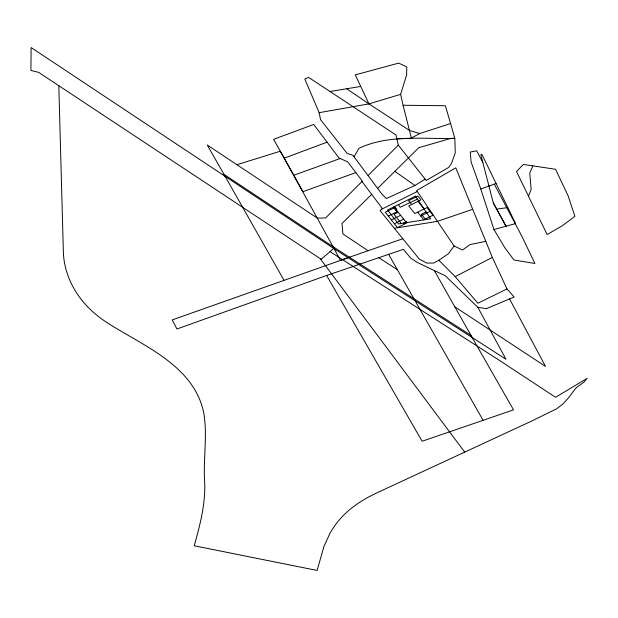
<?xml version="1.0" encoding="UTF-8"?>
<svg xmlns="http://www.w3.org/2000/svg" width="618" height="618" viewBox="0 0 618 618"><rect width="100%" height="100%" fill="white"/><g stroke="black" fill="none" stroke-linecap="round" stroke-linejoin="round"><path stroke-width="0.93" d="M400.626 94.361L406.629 74.909L406.783 66.953L398.741 63.113L355.296 74.863L368.961 103.886L409.448 130.398L419.73 133.534L450.607 123.554L445.331 105.74L403.075 105.253L400.626 94.361L368.961 103.886L319.143 112.669L304.79 79.011L308.629 77.389L395.945 134.987L398.293 145.13L426.173 180.464L448.691 167.432L451.464 163.484L455.219 152.955L455.165 148.583L454.817 138.37L450.607 123.554M528.452 196.115L531.148 189.463L529.742 173.079L532.863 165.848L555.52 169.278L568.112 195.806L574.91 216.37L562.195 225.802L547.123 234.546L516.509 171.541L523.353 164.45L532.863 165.848M377.644 188.405L354.037 156.763L358.958 148.305C388.9 134.199 422.882 139.305 454.817 138.37L450.985 138.37L418.78 147.694L377.644 188.405L382.248 194.5L386.289 198.556L414.917 185.516L425.13 179.15M358.749 264.543L403.407 249.317L410.615 258.015L417.127 262.38L445.331 275.806L477.861 307.37L486.474 308.629L514.145 296.98L506.984 288.946L492.353 257.389L455.767 167.826L416.663 190.56L454.106 246.003L448.382 253.743L438.873 260.271L433.481 263.067L426.791 263.083L419.22 259.027L380.093 210.645L382.341 208.513L361.986 181.522M368.119 175.473L398.293 145.13M371.696 194.346L341.978 223.538L342.913 233.928L368.05 250.715L402.859 238.741M477.853 307.362L505.987 359.274L334.129 248.714L31.124 47.547L30.9 70.437L38.633 72.36L321.198 259.266L333.681 248.421M419.73 133.534L410.777 138.378L397.119 138.787M438.873 260.271L455.196 276.617L492.353 257.389M381.522 209.286L417.305 191.518M395.582 209.958L396.818 209.347L394.57 206.512M417.444 199.104L400.201 207.269L398.409 204.604M388.32 216.084L397.598 211.48M391.356 219.908L400.634 215.303M394.392 223.739L403.67 219.127M403.353 223.168L406.536 221.592L407.285 222.542M426.049 211.904L421.383 214.222L425.647 219.591M420.734 215.991L430.012 211.387M506.984 288.946L477.853 303.245L455.196 276.617M330.027 251.596L499.483 360.418L555.543 397.274L587.1 378.37L584.064 382.024L576.038 387.895L567.996 398.448L562.813 404.126L556.494 408.892L531.14 421.298L377.119 492.747C364.929 498.479 353.202 505.57 343.647 515.173A112.074 89.973 4.9 0 0 330.02 533.226L323.925 546.505L317.119 570.453L194.191 545.764C200.07 525.076 205.593 503.925 204.674 482.225C203.059 458.981 207.787 435.451 203.654 412.407C193.782 366.08 144.998 346.636 109.425 324.126A111.402 89.432 4.9 0 1 82.712 301.275C71.387 287.455 64.002 270.259 63.376 252.283L58.81 85.794M496.038 183.554L480.789 188.953L471.078 161.908L470.267 152.043L476.687 150.792L482.843 162.449M327.092 142.171L313.712 124.465L273.596 139.336L284.203 158.154L327.092 142.171L339.027 158.007L347.756 161.931L362.341 181.167L325.624 217.922L317.428 218.169L207.246 145.014L225.23 176.539M293.774 175.257L340.17 158.517M355.852 172.607L302.967 191.68L284.203 158.154M360.093 264.095L326.605 275.474L176.933 328.992L172.237 319.923L349.417 257.227M368.05 250.715L340.441 260.363L333.04 246.69L224.017 174.392L283.948 280.186M333.04 246.69L470.962 335.404L513.543 409.858L422.125 441.244L326.605 275.474M472.438 209.386L437.382 221.375L394.431 228.274M236.949 164.697L280.34 151.225L334.129 248.714M480.789 188.953L493.975 229.564L515.605 223.585L481.97 154.461L480.843 154.654L493.272 202.882L506.088 226.335L493.272 202.882M485.91 241.329L470.012 244.573L462.55 249.996L454.106 246.003M330.051 91.487L360.402 86.512M507.733 207.578L496.694 209.131M410.777 138.378L411.441 138.355L403.075 105.253M378.865 257.706L397.366 269.672M454.423 306.551L545.509 366.428L509.541 298.927M346.652 88.76L368.961 103.886M394.693 171.232L414.917 185.516M321.198 259.266L320.642 259.236L464.697 452.113M418.015 201.337L424.087 208.992M411.619 204.512L408.583 200.688L417.868 196.076L420.904 199.908L408.737 205.948L414.809 213.604L426.976 207.563L433.048 215.211L423.77 219.823L417.698 212.167M393.334 207.123L397.621 212.522L394.014 214.315L401.306 223.5M354.037 156.763L352.978 155.35L347.146 153.411L320.572 119.699L319.143 112.669M493.975 229.564L505.006 248.019L513.983 259.993L534.925 263.477L521.708 235.976L494.354 184.241M472.16 337.498L434.369 270.669M388.668 254.377L482.998 420.147M415.45 196.145L387.494 210.027L398.54 223.94L430.676 218.787L415.45 196.145M394.562 207.648L385.284 212.26L397.428 227.563L406.714 222.959L394.562 207.648"/></g></svg>
